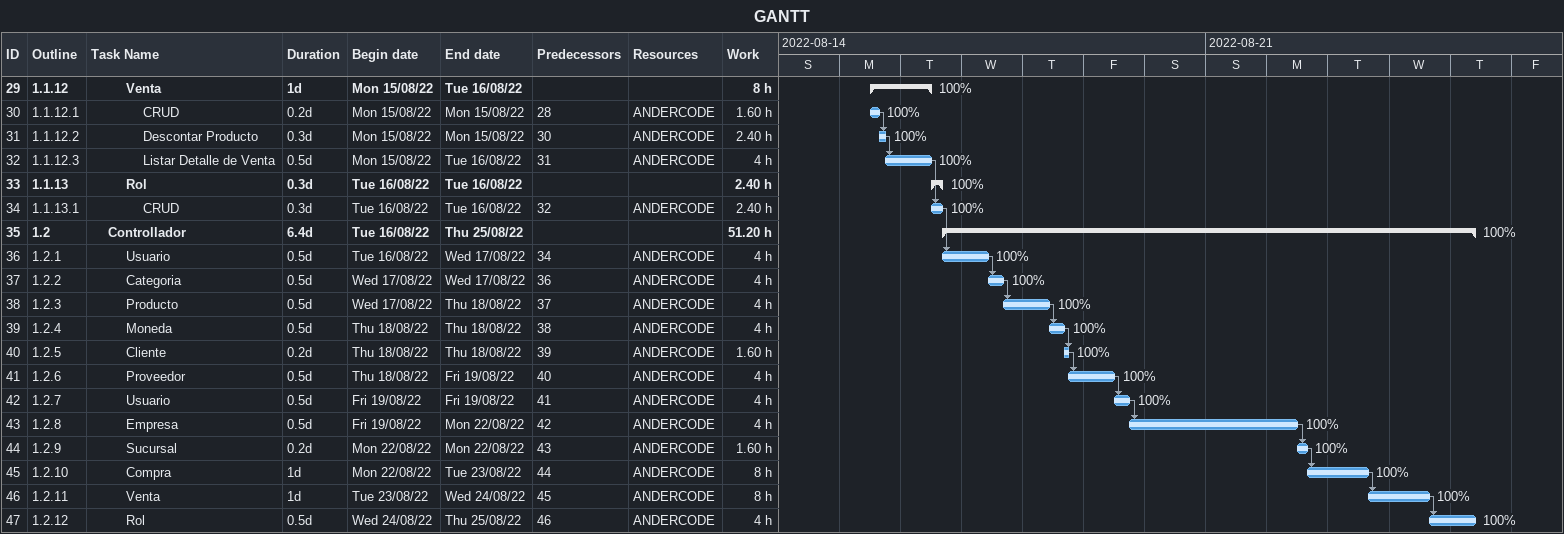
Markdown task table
GANTT

| ID | WBS | Task | Duration | Start | Finish | Predecessors | Resources | % complete | Work (h) |
|---|---|---|---|---|---|---|---|---|---|
| 29 | 1.1.12 | **Venta** | 1d | 2022-08-15 | 2022-08-16 |  |  | 100 | 8 |
| 30 | 1.1.12.1 | CRUD | 0.2d | 2022-08-15 | 2022-08-15 | 28 | ANDERCODE | 100 | 1.60 |
| 31 | 1.1.12.2 | Descontar Producto | 0.3d | 2022-08-15 | 2022-08-15 | 30 | ANDERCODE | 100 | 2.40 |
| 32 | 1.1.12.3 | Listar Detalle de Venta | 0.5d | 2022-08-15 | 2022-08-16 | 31 | ANDERCODE | 100 | 4 |
| 33 | 1.1.13 | **Rol** | 0.3d | 2022-08-16 | 2022-08-16 |  |  | 100 | 2.40 |
| 34 | 1.1.13.1 | CRUD | 0.3d | 2022-08-16 | 2022-08-16 | 32 | ANDERCODE | 100 | 2.40 |
| 35 | 1.2 | **Controllador** | 6.4d | 2022-08-16 | 2022-08-25 |  |  | 100 | 51.20 |
| 36 | 1.2.1 | Usuario | 0.5d | 2022-08-16 | 2022-08-17 | 34 | ANDERCODE | 100 | 4 |
| 37 | 1.2.2 | Categoria | 0.5d | 2022-08-17 | 2022-08-17 | 36 | ANDERCODE | 100 | 4 |
| 38 | 1.2.3 | Producto | 0.5d | 2022-08-17 | 2022-08-18 | 37 | ANDERCODE | 100 | 4 |
| 39 | 1.2.4 | Moneda | 0.5d | 2022-08-18 | 2022-08-18 | 38 | ANDERCODE | 100 | 4 |
| 40 | 1.2.5 | Cliente | 0.2d | 2022-08-18 | 2022-08-18 | 39 | ANDERCODE | 100 | 1.60 |
| 41 | 1.2.6 | Proveedor | 0.5d | 2022-08-18 | 2022-08-19 | 40 | ANDERCODE | 100 | 4 |
| 42 | 1.2.7 | Usuario | 0.5d | 2022-08-19 | 2022-08-19 | 41 | ANDERCODE | 100 | 4 |
| 43 | 1.2.8 | Empresa | 0.5d | 2022-08-19 | 2022-08-22 | 42 | ANDERCODE | 100 | 4 |
| 44 | 1.2.9 | Sucursal | 0.2d | 2022-08-22 | 2022-08-22 | 43 | ANDERCODE | 100 | 1.60 |
| 45 | 1.2.10 | Compra | 1d | 2022-08-22 | 2022-08-23 | 44 | ANDERCODE | 100 | 8 |
| 46 | 1.2.11 | Venta | 1d | 2022-08-23 | 2022-08-24 | 45 | ANDERCODE | 100 | 8 |
| 47 | 1.2.12 | Rol | 0.5d | 2022-08-24 | 2022-08-25 | 46 | ANDERCODE | 100 | 4 |
